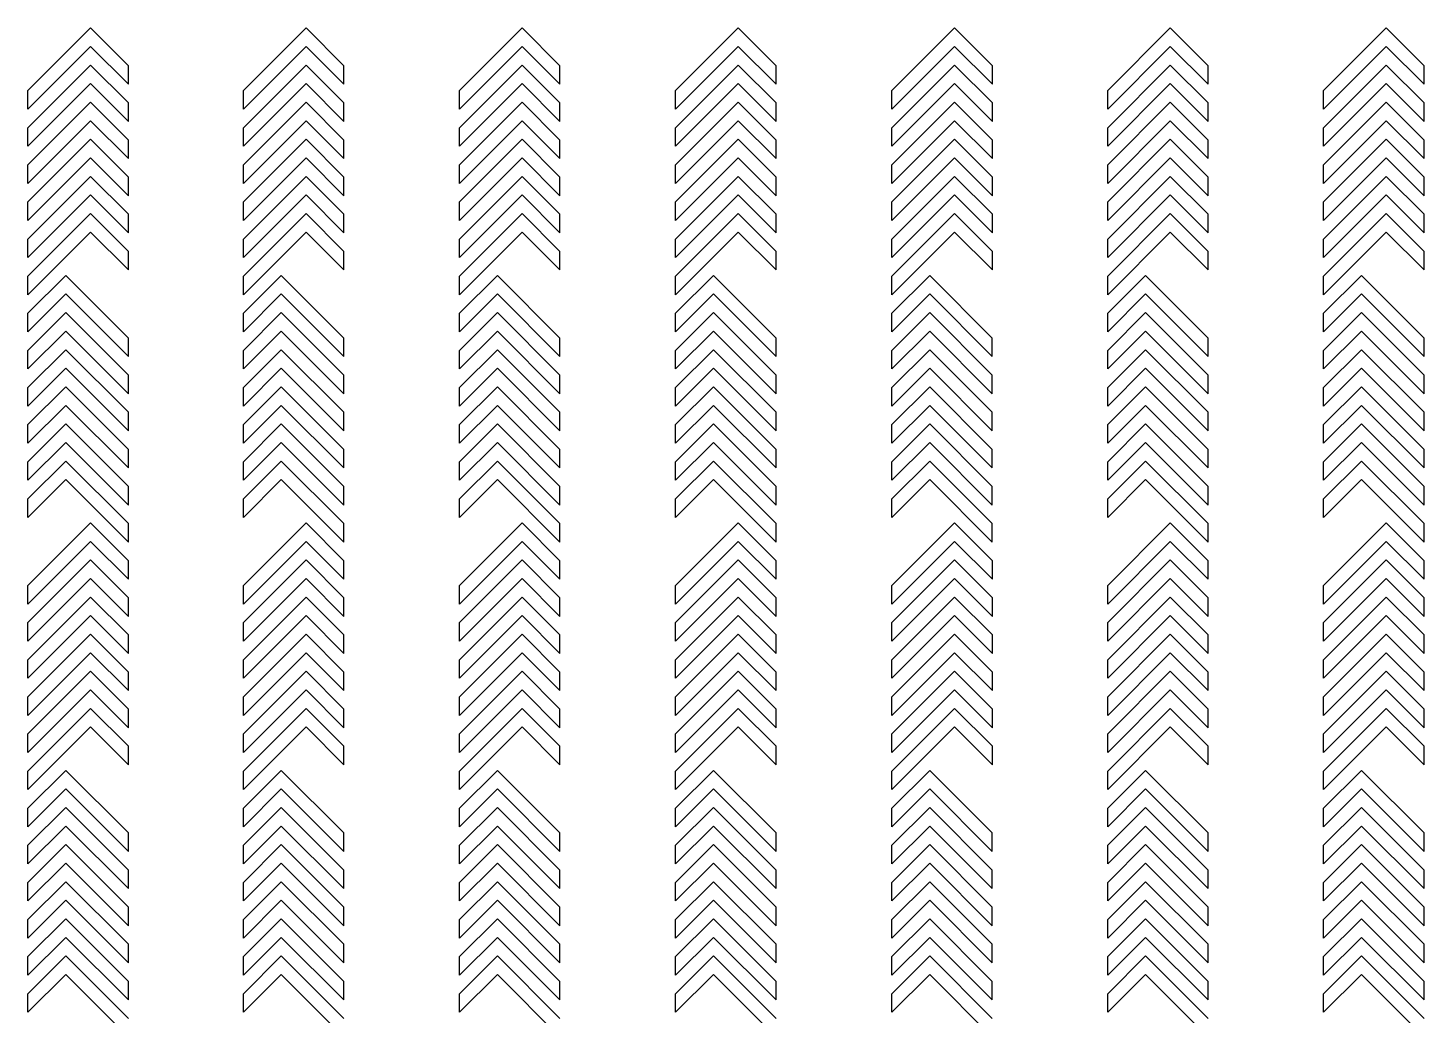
# Model space of a CAD drawing. Header units: millimetres. Extents: x 46777 to 318235, y 145162 to 336036.
# Drawn here: x 152629 to 154510, y 162652 to 163982 of the extents above; entities that cross this region are included whole.
import ezdxf

# ---------------------------------------------------------------- set-up
doc = ezdxf.new("R2010")
doc.units = ezdxf.units.MM

msp = doc.modelspace()

# ---------------------------------------------------------------- linework, layer by layer
at = {"color": 40, "true_color": 0xf8d731}
for p, q in [((152628.6, 163897.5), (152712.9, 163981.9)), ((152712.9, 163981.9), (152764, 163930.9)), ((152918.9, 163897.5), (153003.2, 163981.9)), ((153003.2, 163981.9), (153054.3, 163930.9)), ((153210, 163897.5), (153294.4, 163981.9)), ((153294.4, 163981.9), (153345.4, 163930.9)), ((153501.1, 163897.5), (153585.5, 163981.9)), ((153585.5, 163981.9), (153636.6, 163930.9)), ((153792.6, 163897.5), (153876.9, 163981.9)), ((153876.9, 163981.9), (153928, 163930.9)), ((154083.4, 163897.5), (154167.7, 163981.9)), ((154167.7, 163981.9), (154218.8, 163930.9)), ((154374.2, 163897.5), (154458.5, 163981.9)), ((154458.5, 163981.9), (154509.6, 163930.9)), ((152628.6, 163872.5), (152712.9, 163956.9)), ((152712.9, 163956.9), (152764, 163905.9)), ((152918.9, 163872.5), (153003.2, 163956.9)), ((153003.2, 163956.9), (153054.3, 163905.9)), ((153210, 163872.5), (153294.4, 163956.9)), ((153294.4, 163956.9), (153345.4, 163905.9)), ((153501.1, 163872.5), (153585.5, 163956.9)), ((153585.5, 163956.9), (153636.6, 163905.9)), ((153792.6, 163872.5), (153876.9, 163956.9)), ((153876.9, 163956.9), (153928, 163905.9)), ((154083.4, 163872.5), (154167.7, 163956.9)), ((154167.7, 163956.9), (154218.8, 163905.9)), ((154374.2, 163872.5), (154458.5, 163956.9)), ((154458.5, 163956.9), (154509.6, 163905.9)), ((152628.6, 163847.5), (152712.9, 163931.9)), ((152712.9, 163931.9), (152764, 163880.9)), ((152764, 163905.9), (152764, 163930.9)), ((152918.9, 163847.5), (153003.2, 163931.9)), ((153003.2, 163931.9), (153054.3, 163880.9)), ((153054.3, 163905.9), (153054.3, 163930.9)), ((153210, 163847.5), (153294.4, 163931.9)), ((153294.4, 163931.9), (153345.4, 163880.9)), ((153345.4, 163905.9), (153345.4, 163930.9)), ((153501.1, 163847.5), (153585.5, 163931.9)), ((153585.5, 163931.9), (153636.6, 163880.9)), ((153636.6, 163905.9), (153636.6, 163930.9)), ((153792.6, 163847.5), (153876.9, 163931.9)), ((153876.9, 163931.9), (153928, 163880.9)), ((153928, 163905.9), (153928, 163930.9)), ((154083.4, 163847.5), (154167.7, 163931.9)), ((154167.7, 163931.9), (154218.8, 163880.9)), ((154218.8, 163905.9), (154218.8, 163930.9)), ((154374.2, 163847.5), (154458.5, 163931.9)), ((154458.5, 163931.9), (154509.6, 163880.9)), ((154509.6, 163905.9), (154509.6, 163930.9)), ((152628.6, 163822.5), (152712.9, 163906.9)), ((152628.6, 163872.5), (152628.6, 163897.5)), ((152712.9, 163906.9), (152764, 163855.9)), ((152918.9, 163822.5), (153003.2, 163906.9)), ((152918.9, 163872.5), (152918.9, 163897.5)), ((153003.2, 163906.9), (153054.3, 163855.9)), ((153210, 163822.5), (153294.4, 163906.9)), ((153210, 163872.5), (153210, 163897.5)), ((153294.4, 163906.9), (153345.4, 163855.9)), ((153501.1, 163822.5), (153585.5, 163906.9)), ((153501.1, 163872.5), (153501.1, 163897.5)), ((153585.5, 163906.9), (153636.6, 163855.9)), ((153792.6, 163822.5), (153876.9, 163906.9)), ((153792.6, 163872.5), (153792.6, 163897.5)), ((153876.9, 163906.9), (153928, 163855.9)), ((154083.4, 163822.5), (154167.7, 163906.9)), ((154083.4, 163872.5), (154083.4, 163897.5)), ((154167.7, 163906.9), (154218.8, 163855.9)), ((154374.2, 163822.5), (154458.5, 163906.9)), ((154374.2, 163872.5), (154374.2, 163897.5)), ((154458.5, 163906.9), (154509.6, 163855.9)), ((152628.6, 163797.5), (152712.9, 163881.9)), ((152712.9, 163881.9), (152764, 163830.9)), ((152764, 163855.9), (152764, 163880.9)), ((152918.9, 163797.5), (153003.2, 163881.9)), ((153003.2, 163881.9), (153054.3, 163830.9)), ((153054.3, 163855.9), (153054.3, 163880.9)), ((153210, 163797.5), (153294.4, 163881.9)), ((153294.4, 163881.9), (153345.4, 163830.9)), ((153345.4, 163855.9), (153345.4, 163880.9)), ((153501.1, 163797.5), (153585.5, 163881.9)), ((153585.5, 163881.9), (153636.6, 163830.9)), ((153636.6, 163855.9), (153636.6, 163880.9)), ((153792.6, 163797.5), (153876.9, 163881.9)), ((153876.9, 163881.9), (153928, 163830.9)), ((153928, 163855.9), (153928, 163880.9)), ((154083.4, 163797.5), (154167.7, 163881.9)), ((154167.7, 163881.9), (154218.8, 163830.9)), ((154218.8, 163855.9), (154218.8, 163880.9)), ((154374.2, 163797.5), (154458.5, 163881.9)), ((154458.5, 163881.9), (154509.6, 163830.9)), ((154509.6, 163855.9), (154509.6, 163880.9)), ((152628.6, 163772.5), (152712.9, 163856.9)), ((152628.6, 163822.5), (152628.6, 163847.5)), ((152712.9, 163856.9), (152764, 163805.9)), ((152918.9, 163772.5), (153003.2, 163856.9)), ((152918.9, 163822.5), (152918.9, 163847.5)), ((153003.2, 163856.9), (153054.3, 163805.9)), ((153210, 163772.5), (153294.4, 163856.9)), ((153210, 163822.5), (153210, 163847.5)), ((153294.4, 163856.9), (153345.4, 163805.9)), ((153501.1, 163772.5), (153585.5, 163856.9)), ((153501.1, 163822.5), (153501.1, 163847.5)), ((153585.5, 163856.9), (153636.6, 163805.9)), ((153792.6, 163772.5), (153876.9, 163856.9)), ((153792.6, 163822.5), (153792.6, 163847.5)), ((153876.9, 163856.9), (153928, 163805.9)), ((154083.4, 163772.5), (154167.7, 163856.9)), ((154083.4, 163822.5), (154083.4, 163847.5)), ((154167.7, 163856.9), (154218.8, 163805.9)), ((154374.2, 163772.5), (154458.5, 163856.9)), ((154374.2, 163822.5), (154374.2, 163847.5)), ((154458.5, 163856.9), (154509.6, 163805.9)), ((152628.6, 163747.5), (152712.9, 163831.9)), ((152712.9, 163831.9), (152764, 163780.9)), ((152764, 163805.9), (152764, 163830.9)), ((152918.9, 163747.5), (153003.2, 163831.9)), ((153003.2, 163831.9), (153054.3, 163780.9)), ((153054.3, 163805.9), (153054.3, 163830.9)), ((153210, 163747.5), (153294.4, 163831.9)), ((153294.4, 163831.9), (153345.4, 163780.9)), ((153345.4, 163805.9), (153345.4, 163830.9)), ((153501.1, 163747.5), (153585.5, 163831.9)), ((153585.5, 163831.9), (153636.6, 163780.9)), ((153636.6, 163805.9), (153636.6, 163830.9)), ((153792.6, 163747.5), (153876.9, 163831.9)), ((153876.9, 163831.9), (153928, 163780.9)), ((153928, 163805.9), (153928, 163830.9)), ((154083.4, 163747.5), (154167.7, 163831.9)), ((154167.7, 163831.9), (154218.8, 163780.9)), ((154218.8, 163805.9), (154218.8, 163830.9)), ((154374.2, 163747.5), (154458.5, 163831.9)), ((154458.5, 163831.9), (154509.6, 163780.9)), ((154509.6, 163805.9), (154509.6, 163830.9)), ((152628.6, 163722.5), (152712.9, 163806.9)), ((152712.9, 163806.9), (152764, 163755.9)), ((152918.9, 163722.5), (153003.2, 163806.9)), ((153003.2, 163806.9), (153054.3, 163755.9)), ((153210, 163722.5), (153294.4, 163806.9)), ((153294.4, 163806.9), (153345.4, 163755.9)), ((153501.1, 163722.5), (153585.5, 163806.9)), ((153585.5, 163806.9), (153636.6, 163755.9)), ((153792.6, 163722.5), (153876.9, 163806.9)), ((153876.9, 163806.9), (153928, 163755.9)), ((154083.4, 163722.5), (154167.7, 163806.9)), ((154167.7, 163806.9), (154218.8, 163755.9)), ((154374.2, 163722.5), (154458.5, 163806.9)), ((154458.5, 163806.9), (154509.6, 163755.9)), ((152628.6, 163772.5), (152628.6, 163797.5)), ((152918.9, 163772.5), (152918.9, 163797.5)), ((153210, 163772.5), (153210, 163797.5)), ((153501.1, 163772.5), (153501.1, 163797.5)), ((153792.6, 163772.5), (153792.6, 163797.5)), ((154083.4, 163772.5), (154083.4, 163797.5)), ((154374.2, 163772.5), (154374.2, 163797.5)), ((152628.6, 163697.5), (152712.9, 163781.9)), ((152712.9, 163781.9), (152764, 163730.9)), ((152764, 163755.9), (152764, 163780.9)), ((152918.9, 163697.5), (153003.2, 163781.9)), ((153003.2, 163781.9), (153054.3, 163730.9)), ((153054.3, 163755.9), (153054.3, 163780.9)), ((153210, 163697.5), (153294.4, 163781.9)), ((153294.4, 163781.9), (153345.4, 163730.9)), ((153345.4, 163755.9), (153345.4, 163780.9)), ((153501.1, 163697.5), (153585.5, 163781.9)), ((153585.5, 163781.9), (153636.6, 163730.9)), ((153636.6, 163755.9), (153636.6, 163780.9)), ((153792.6, 163697.5), (153876.9, 163781.9)), ((153876.9, 163781.9), (153928, 163730.9)), ((153928, 163755.9), (153928, 163780.9)), ((154083.4, 163697.5), (154167.7, 163781.9)), ((154167.7, 163781.9), (154218.8, 163730.9)), ((154218.8, 163755.9), (154218.8, 163780.9)), ((154374.2, 163697.5), (154458.5, 163781.9)), ((154458.5, 163781.9), (154509.6, 163730.9)), ((154509.6, 163755.9), (154509.6, 163780.9)), ((152628.6, 163672.5), (152712.9, 163756.9)), ((152628.6, 163722.5), (152628.6, 163747.5)), ((152712.9, 163756.9), (152764, 163705.9)), ((152918.9, 163672.5), (153003.2, 163756.9)), ((152918.9, 163722.5), (152918.9, 163747.5)), ((153003.2, 163756.9), (153054.3, 163705.9)), ((153210, 163672.5), (153294.4, 163756.9)), ((153210, 163722.5), (153210, 163747.5)), ((153294.4, 163756.9), (153345.4, 163705.9)), ((153501.1, 163672.5), (153585.5, 163756.9)), ((153501.1, 163722.5), (153501.1, 163747.5)), ((153585.5, 163756.9), (153636.6, 163705.9)), ((153792.6, 163672.5), (153876.9, 163756.9)), ((153792.6, 163722.5), (153792.6, 163747.5)), ((153876.9, 163756.9), (153928, 163705.9)), ((154083.4, 163672.5), (154167.7, 163756.9)), ((154083.4, 163722.5), (154083.4, 163747.5)), ((154167.7, 163756.9), (154218.8, 163705.9)), ((154374.2, 163672.5), (154458.5, 163756.9)), ((154374.2, 163722.5), (154374.2, 163747.5)), ((154458.5, 163756.9), (154509.6, 163705.9)), ((152628.6, 163647.5), (152712.9, 163731.9)), ((152712.9, 163731.9), (152764, 163680.9)), ((152764, 163705.9), (152764, 163730.9)), ((152918.9, 163647.5), (153003.2, 163731.9)), ((153003.2, 163731.9), (153054.3, 163680.9)), ((153054.3, 163705.9), (153054.3, 163730.9)), ((153210, 163647.5), (153294.4, 163731.9)), ((153294.4, 163731.9), (153345.4, 163680.9)), ((153345.4, 163705.9), (153345.4, 163730.9)), ((153501.1, 163647.5), (153585.5, 163731.9)), ((153585.5, 163731.9), (153636.6, 163680.9)), ((153636.6, 163705.9), (153636.6, 163730.9)), ((153792.6, 163647.5), (153876.9, 163731.9)), ((153876.9, 163731.9), (153928, 163680.9)), ((153928, 163705.9), (153928, 163730.9)), ((154083.4, 163647.5), (154167.7, 163731.9)), ((154167.7, 163731.9), (154218.8, 163680.9)), ((154218.8, 163705.9), (154218.8, 163730.9)), ((154374.2, 163647.5), (154458.5, 163731.9)), ((154458.5, 163731.9), (154509.6, 163680.9)), ((154509.6, 163705.9), (154509.6, 163730.9)), ((152628.6, 163622.5), (152712.9, 163706.9)), ((152628.6, 163672.5), (152628.6, 163697.5)), ((152712.9, 163706.9), (152764, 163655.9)), ((152918.9, 163622.5), (153003.2, 163706.9)), ((152918.9, 163672.5), (152918.9, 163697.5)), ((153003.2, 163706.9), (153054.3, 163655.9)), ((153210, 163622.5), (153294.4, 163706.9)), ((153210, 163672.5), (153210, 163697.5)), ((153294.4, 163706.9), (153345.4, 163655.9)), ((153501.1, 163622.5), (153585.5, 163706.9)), ((153501.1, 163672.5), (153501.1, 163697.5)), ((153585.5, 163706.9), (153636.6, 163655.9)), ((153792.6, 163622.5), (153876.9, 163706.9)), ((153792.6, 163672.5), (153792.6, 163697.5)), ((153876.9, 163706.9), (153928, 163655.9)), ((154083.4, 163622.5), (154167.7, 163706.9)), ((154083.4, 163672.5), (154083.4, 163697.5)), ((154167.7, 163706.9), (154218.8, 163655.9)), ((154374.2, 163622.5), (154458.5, 163706.9)), ((154374.2, 163672.5), (154374.2, 163697.5)), ((154458.5, 163706.9), (154509.6, 163655.9)), ((152764, 163655.9), (152764, 163680.9)), ((153054.3, 163655.9), (153054.3, 163680.9)), ((153345.4, 163655.9), (153345.4, 163680.9)), ((153636.6, 163655.9), (153636.6, 163680.9)), ((153928, 163655.9), (153928, 163680.9)), ((154218.8, 163655.9), (154218.8, 163680.9)), ((154509.6, 163655.9), (154509.6, 163680.9)), ((152679.6, 163648.5), (152628.5, 163597.6)), ((152628.6, 163622.5), (152628.6, 163647.5)), ((152764, 163564.2), (152679.6, 163648.5)), ((152969.9, 163648.5), (152918.8, 163597.6)), ((152918.9, 163622.5), (152918.9, 163647.5)), ((153054.2, 163564.2), (152969.9, 163648.5)), ((153261, 163648.5), (153210, 163597.6)), ((153210, 163622.5), (153210, 163647.5)), ((153345.4, 163564.2), (153261, 163648.5)), ((153552.2, 163648.5), (153501.1, 163597.6)), ((153501.1, 163622.5), (153501.1, 163647.5)), ((153636.5, 163564.2), (153552.2, 163648.5)), ((153843.6, 163648.5), (153792.5, 163597.6)), ((153792.6, 163622.5), (153792.6, 163647.5)), ((153927.9, 163564.2), (153843.6, 163648.5)), ((154134.4, 163648.5), (154083.3, 163597.6)), ((154083.4, 163622.5), (154083.4, 163647.5)), ((154218.8, 163564.2), (154134.4, 163648.5)), ((154425.2, 163648.5), (154374.1, 163597.6)), ((154374.2, 163622.5), (154374.2, 163647.5)), ((154509.5, 163564.2), (154425.2, 163648.5)), ((152679.6, 163623.5), (152628.5, 163572.6)), ((152764, 163539.2), (152679.6, 163623.5)), ((152969.9, 163623.5), (152918.8, 163572.6)), ((153054.2, 163539.2), (152969.9, 163623.5)), ((153261, 163623.5), (153210, 163572.6)), ((153345.4, 163539.2), (153261, 163623.5)), ((153552.2, 163623.5), (153501.1, 163572.6)), ((153636.5, 163539.2), (153552.2, 163623.5)), ((153843.6, 163623.5), (153792.5, 163572.6)), ((153927.9, 163539.2), (153843.6, 163623.5)), ((154134.4, 163623.5), (154083.3, 163572.6)), ((154218.8, 163539.2), (154134.4, 163623.5)), ((154425.2, 163623.5), (154374.1, 163572.6)), ((154509.5, 163539.2), (154425.2, 163623.5)), ((152679.6, 163598.5), (152628.5, 163547.6)), ((152628.5, 163572.6), (152628.5, 163597.6)), ((152764, 163514.2), (152679.6, 163598.5)), ((152969.9, 163598.5), (152918.8, 163547.6)), ((152918.8, 163572.6), (152918.8, 163597.6)), ((153054.2, 163514.2), (152969.9, 163598.5)), ((153261, 163598.5), (153210, 163547.6)), ((153210, 163572.6), (153210, 163597.6)), ((153345.4, 163514.2), (153261, 163598.5)), ((153552.2, 163598.5), (153501.1, 163547.6)), ((153501.1, 163572.6), (153501.1, 163597.6)), ((153636.5, 163514.2), (153552.2, 163598.5)), ((153843.6, 163598.5), (153792.5, 163547.6)), ((153792.5, 163572.6), (153792.5, 163597.6)), ((153927.9, 163514.2), (153843.6, 163598.5)), ((154134.4, 163598.5), (154083.3, 163547.6)), ((154083.3, 163572.6), (154083.3, 163597.6)), ((154218.8, 163514.2), (154134.4, 163598.5)), ((154425.2, 163598.5), (154374.1, 163547.6)), ((154374.1, 163572.6), (154374.1, 163597.6)), ((154509.5, 163514.2), (154425.2, 163598.5)), ((152679.6, 163573.5), (152628.5, 163522.6)), ((152764, 163489.2), (152679.6, 163573.5)), ((152764, 163539.2), (152764, 163564.2)), ((152969.9, 163573.5), (152918.8, 163522.6)), ((153054.2, 163489.2), (152969.9, 163573.5)), ((153054.2, 163539.2), (153054.2, 163564.2)), ((153261, 163573.5), (153210, 163522.6)), ((153345.4, 163489.2), (153261, 163573.5)), ((153345.4, 163539.2), (153345.4, 163564.2)), ((153552.2, 163573.5), (153501.1, 163522.6)), ((153636.5, 163489.2), (153552.2, 163573.5)), ((153636.5, 163539.2), (153636.5, 163564.2)), ((153843.6, 163573.5), (153792.5, 163522.6)), ((153927.9, 163489.2), (153843.6, 163573.5)), ((153927.9, 163539.2), (153927.9, 163564.2)), ((154134.4, 163573.5), (154083.3, 163522.6)), ((154218.8, 163489.2), (154134.4, 163573.5)), ((154218.8, 163539.2), (154218.8, 163564.2)), ((154425.2, 163573.5), (154374.1, 163522.6)), ((154509.5, 163489.2), (154425.2, 163573.5)), ((154509.5, 163539.2), (154509.5, 163564.2)), ((152679.6, 163548.5), (152628.5, 163497.6)), ((152628.5, 163522.6), (152628.5, 163547.6)), ((152764, 163464.2), (152679.6, 163548.5)), ((152969.9, 163548.5), (152918.8, 163497.6)), ((152918.8, 163522.6), (152918.8, 163547.6)), ((153054.2, 163464.2), (152969.9, 163548.5)), ((153261, 163548.5), (153210, 163497.6)), ((153210, 163522.6), (153210, 163547.6)), ((153345.4, 163464.2), (153261, 163548.5)), ((153552.2, 163548.5), (153501.1, 163497.6)), ((153501.1, 163522.6), (153501.1, 163547.6)), ((153636.5, 163464.2), (153552.2, 163548.5)), ((153843.6, 163548.5), (153792.5, 163497.6)), ((153792.5, 163522.6), (153792.5, 163547.6)), ((153927.9, 163464.2), (153843.6, 163548.5)), ((154134.4, 163548.5), (154083.3, 163497.6)), ((154083.3, 163522.6), (154083.3, 163547.6)), ((154218.8, 163464.2), (154134.4, 163548.5)), ((154425.2, 163548.5), (154374.1, 163497.6)), ((154374.1, 163522.6), (154374.1, 163547.6)), ((154509.5, 163464.2), (154425.2, 163548.5)), ((152679.6, 163523.5), (152628.5, 163472.6)), ((152764, 163439.2), (152679.6, 163523.5)), ((152969.9, 163523.5), (152918.8, 163472.6)), ((153054.2, 163439.2), (152969.9, 163523.5)), ((153261, 163523.5), (153210, 163472.6)), ((153345.4, 163439.2), (153261, 163523.5)), ((153552.2, 163523.5), (153501.1, 163472.6)), ((153636.5, 163439.2), (153552.2, 163523.5)), ((153843.6, 163523.5), (153792.5, 163472.6)), ((153927.9, 163439.2), (153843.6, 163523.5)), ((154134.4, 163523.5), (154083.3, 163472.6)), ((154218.8, 163439.2), (154134.4, 163523.5)), ((154425.2, 163523.5), (154374.1, 163472.6)), ((154509.5, 163439.2), (154425.2, 163523.5)), ((152764, 163489.2), (152764, 163514.2)), ((153054.2, 163489.2), (153054.2, 163514.2)), ((153345.4, 163489.2), (153345.4, 163514.2)), ((153636.5, 163489.2), (153636.5, 163514.2)), ((153927.9, 163489.2), (153927.9, 163514.2)), ((154218.8, 163489.2), (154218.8, 163514.2)), ((154509.5, 163489.2), (154509.5, 163514.2)), ((152679.6, 163498.5), (152628.5, 163447.6)), ((152628.5, 163472.6), (152628.5, 163497.6)), ((152764, 163414.2), (152679.6, 163498.5)), ((152969.9, 163498.5), (152918.8, 163447.6)), ((152918.8, 163472.6), (152918.8, 163497.6)), ((153054.2, 163414.2), (152969.9, 163498.5)), ((153261, 163498.5), (153210, 163447.6)), ((153210, 163472.6), (153210, 163497.6)), ((153345.4, 163414.2), (153261, 163498.5)), ((153552.2, 163498.5), (153501.1, 163447.6)), ((153501.1, 163472.6), (153501.1, 163497.6)), ((153636.5, 163414.2), (153552.2, 163498.5)), ((153843.6, 163498.5), (153792.5, 163447.6)), ((153792.5, 163472.6), (153792.5, 163497.6)), ((153927.9, 163414.2), (153843.6, 163498.5)), ((154134.4, 163498.5), (154083.3, 163447.6)), ((154083.3, 163472.6), (154083.3, 163497.6)), ((154218.8, 163414.2), (154134.4, 163498.5)), ((154425.2, 163498.5), (154374.1, 163447.6)), ((154374.1, 163472.6), (154374.1, 163497.6)), ((154509.5, 163414.2), (154425.2, 163498.5)), ((152679.6, 163473.5), (152628.5, 163422.6)), ((152764, 163389.2), (152679.6, 163473.5)), ((152764, 163439.2), (152764, 163464.2)), ((152969.9, 163473.5), (152918.8, 163422.6)), ((153054.2, 163389.2), (152969.9, 163473.5)), ((153054.2, 163439.2), (153054.2, 163464.2)), ((153261, 163473.5), (153210, 163422.6)), ((153345.4, 163389.2), (153261, 163473.5)), ((153345.4, 163439.2), (153345.4, 163464.2)), ((153552.2, 163473.5), (153501.1, 163422.6)), ((153636.5, 163389.2), (153552.2, 163473.5)), ((153636.5, 163439.2), (153636.5, 163464.2)), ((153843.6, 163473.5), (153792.5, 163422.6)), ((153927.9, 163389.2), (153843.6, 163473.5)), ((153927.9, 163439.2), (153927.9, 163464.2)), ((154134.4, 163473.5), (154083.3, 163422.6)), ((154218.8, 163389.2), (154134.4, 163473.5)), ((154218.8, 163439.2), (154218.8, 163464.2)), ((154425.2, 163473.5), (154374.1, 163422.6)), ((154509.5, 163389.2), (154425.2, 163473.5)), ((154509.5, 163439.2), (154509.5, 163464.2)), ((152679.6, 163448.5), (152628.5, 163397.6)), ((152628.5, 163422.6), (152628.5, 163447.6)), ((152764, 163364.2), (152679.6, 163448.5)), ((152969.9, 163448.5), (152918.8, 163397.6)), ((152918.8, 163422.6), (152918.8, 163447.6)), ((153054.2, 163364.2), (152969.9, 163448.5)), ((153261, 163448.5), (153210, 163397.6)), ((153210, 163422.6), (153210, 163447.6)), ((153345.4, 163364.2), (153261, 163448.5)), ((153552.2, 163448.5), (153501.1, 163397.6)), ((153501.1, 163422.6), (153501.1, 163447.6)), ((153636.5, 163364.2), (153552.2, 163448.5)), ((153843.6, 163448.5), (153792.5, 163397.6)), ((153792.5, 163422.6), (153792.5, 163447.6)), ((153927.9, 163364.2), (153843.6, 163448.5)), ((154134.4, 163448.5), (154083.3, 163397.6)), ((154083.3, 163422.6), (154083.3, 163447.6)), ((154218.8, 163364.2), (154134.4, 163448.5)), ((154425.2, 163448.5), (154374.1, 163397.6)), ((154374.1, 163422.6), (154374.1, 163447.6)), ((154509.5, 163364.2), (154425.2, 163448.5)), ((152679.6, 163423.5), (152628.5, 163372.6)), ((152764, 163339.2), (152679.6, 163423.5)), ((152764, 163389.2), (152764, 163414.2)), ((152969.9, 163423.5), (152918.8, 163372.6)), ((153054.2, 163339.2), (152969.9, 163423.5)), ((153054.2, 163389.2), (153054.2, 163414.2)), ((153261, 163423.5), (153210, 163372.6)), ((153345.4, 163339.2), (153261, 163423.5)), ((153345.4, 163389.2), (153345.4, 163414.2)), ((153552.2, 163423.5), (153501.1, 163372.6)), ((153636.5, 163339.2), (153552.2, 163423.5)), ((153636.5, 163389.2), (153636.5, 163414.2)), ((153843.6, 163423.5), (153792.5, 163372.6)), ((153927.9, 163339.2), (153843.6, 163423.5)), ((153927.9, 163389.2), (153927.9, 163414.2)), ((154134.4, 163423.5), (154083.3, 163372.6)), ((154218.8, 163339.2), (154134.4, 163423.5)), ((154218.8, 163389.2), (154218.8, 163414.2)), ((154425.2, 163423.5), (154374.1, 163372.6)), ((154509.5, 163339.2), (154425.2, 163423.5)), ((154509.5, 163389.2), (154509.5, 163414.2)), ((152679.6, 163398.5), (152628.5, 163347.6)), ((152628.5, 163372.6), (152628.5, 163397.6)), ((152764, 163314.2), (152679.6, 163398.5)), ((152969.9, 163398.5), (152918.8, 163347.6)), ((152918.8, 163372.6), (152918.8, 163397.6)), ((153054.2, 163314.2), (152969.9, 163398.5)), ((153261, 163398.5), (153210, 163347.6)), ((153210, 163372.6), (153210, 163397.6)), ((153345.4, 163314.2), (153261, 163398.5)), ((153552.2, 163398.5), (153501.1, 163347.6)), ((153501.1, 163372.6), (153501.1, 163397.6)), ((153636.5, 163314.2), (153552.2, 163398.5)), ((153843.6, 163398.5), (153792.5, 163347.6)), ((153792.5, 163372.6), (153792.5, 163397.6)), ((153927.9, 163314.2), (153843.6, 163398.5)), ((154134.4, 163398.5), (154083.3, 163347.6)), ((154083.3, 163372.6), (154083.3, 163397.6)), ((154218.8, 163314.2), (154134.4, 163398.5)), ((154425.2, 163398.5), (154374.1, 163347.6)), ((154374.1, 163372.6), (154374.1, 163397.6)), ((154509.5, 163314.2), (154425.2, 163398.5)), ((152679.6, 163373.5), (152628.5, 163322.6)), ((152764, 163289.2), (152679.6, 163373.5)), ((152969.9, 163373.5), (152918.8, 163322.6)), ((153054.2, 163289.2), (152969.9, 163373.5)), ((153261, 163373.5), (153210, 163322.6)), ((153345.4, 163289.2), (153261, 163373.5)), ((153552.2, 163373.5), (153501.1, 163322.6)), ((153636.5, 163289.2), (153552.2, 163373.5)), ((153843.6, 163373.5), (153792.5, 163322.6)), ((153927.9, 163289.2), (153843.6, 163373.5)), ((154134.4, 163373.5), (154083.3, 163322.6)), ((154218.8, 163289.2), (154134.4, 163373.5)), ((154425.2, 163373.5), (154374.1, 163322.6)), ((154509.5, 163289.2), (154425.2, 163373.5)), ((152764, 163339.2), (152764, 163364.2)), ((153054.2, 163339.2), (153054.2, 163364.2)), ((153345.4, 163339.2), (153345.4, 163364.2)), ((153636.5, 163339.2), (153636.5, 163364.2)), ((153927.9, 163339.2), (153927.9, 163364.2)), ((154218.8, 163339.2), (154218.8, 163364.2)), ((154509.5, 163339.2), (154509.5, 163364.2)), ((152628.5, 163322.6), (152628.5, 163347.6)), ((152918.8, 163322.6), (152918.8, 163347.6)), ((153210, 163322.6), (153210, 163347.6)), ((153501.1, 163322.6), (153501.1, 163347.6)), ((153792.5, 163322.6), (153792.5, 163347.6)), ((154083.3, 163322.6), (154083.3, 163347.6)), ((154374.1, 163322.6), (154374.1, 163347.6)), ((152628.6, 163230.9), (152712.9, 163315.3)), ((152712.9, 163315.3), (152764, 163264.3)), ((152764, 163289.2), (152764, 163314.2)), ((152918.9, 163230.9), (153003.2, 163315.3)), ((153003.2, 163315.3), (153054.3, 163264.3)), ((153054.2, 163289.2), (153054.2, 163314.2)), ((153210, 163230.9), (153294.4, 163315.3)), ((153294.4, 163315.3), (153345.4, 163264.3)), ((153345.4, 163289.2), (153345.4, 163314.2)), ((153501.1, 163230.9), (153585.5, 163315.3)), ((153585.5, 163315.3), (153636.6, 163264.3)), ((153636.5, 163289.2), (153636.5, 163314.2)), ((153792.6, 163230.9), (153876.9, 163315.3)), ((153876.9, 163315.3), (153928, 163264.3)), ((153927.9, 163289.2), (153927.9, 163314.2)), ((154083.4, 163230.9), (154167.7, 163315.3)), ((154167.7, 163315.3), (154218.8, 163264.3)), ((154218.8, 163289.2), (154218.8, 163314.2)), ((154374.2, 163230.9), (154458.5, 163315.3)), ((154458.5, 163315.3), (154509.6, 163264.3)), ((154509.5, 163289.2), (154509.5, 163314.2)), ((152628.6, 163205.9), (152712.9, 163290.3)), ((152712.9, 163290.3), (152764, 163239.3)), ((152918.9, 163205.9), (153003.2, 163290.3)), ((153003.2, 163290.3), (153054.3, 163239.3)), ((153210, 163205.9), (153294.4, 163290.3)), ((153294.4, 163290.3), (153345.4, 163239.3)), ((153501.1, 163205.9), (153585.5, 163290.3)), ((153585.5, 163290.3), (153636.6, 163239.3)), ((153792.6, 163205.9), (153876.9, 163290.3)), ((153876.9, 163290.3), (153928, 163239.3)), ((154083.4, 163205.9), (154167.7, 163290.3)), ((154167.7, 163290.3), (154218.8, 163239.3)), ((154374.2, 163205.9), (154458.5, 163290.3)), ((154458.5, 163290.3), (154509.6, 163239.3)), ((152628.6, 163180.9), (152712.9, 163265.3)), ((152712.9, 163265.3), (152764, 163214.3)), ((152764, 163239.3), (152764, 163264.3)), ((152918.9, 163180.9), (153003.2, 163265.3)), ((153003.2, 163265.3), (153054.3, 163214.3)), ((153054.3, 163239.3), (153054.3, 163264.3)), ((153210, 163180.9), (153294.4, 163265.3)), ((153294.4, 163265.3), (153345.4, 163214.3)), ((153345.4, 163239.3), (153345.4, 163264.3)), ((153501.1, 163180.9), (153585.5, 163265.3)), ((153585.5, 163265.3), (153636.6, 163214.3)), ((153636.6, 163239.3), (153636.6, 163264.3)), ((153792.6, 163180.9), (153876.9, 163265.3)), ((153876.9, 163265.3), (153928, 163214.3)), ((153928, 163239.3), (153928, 163264.3)), ((154083.4, 163180.9), (154167.7, 163265.3)), ((154167.7, 163265.3), (154218.8, 163214.3)), ((154218.8, 163239.3), (154218.8, 163264.3)), ((154374.2, 163180.9), (154458.5, 163265.3)), ((154458.5, 163265.3), (154509.6, 163214.3)), ((154509.6, 163239.3), (154509.6, 163264.3)), ((152628.6, 163155.9), (152712.9, 163240.3)), ((152712.9, 163240.3), (152764, 163189.3)), ((152918.9, 163155.9), (153003.2, 163240.3)), ((153003.2, 163240.3), (153054.3, 163189.3)), ((153210, 163155.9), (153294.4, 163240.3)), ((153294.4, 163240.3), (153345.4, 163189.3)), ((153501.1, 163155.9), (153585.5, 163240.3)), ((153585.5, 163240.3), (153636.6, 163189.3)), ((153792.6, 163155.9), (153876.9, 163240.3)), ((153876.9, 163240.3), (153928, 163189.3)), ((154083.4, 163155.9), (154167.7, 163240.3)), ((154167.7, 163240.3), (154218.8, 163189.3)), ((154374.2, 163155.9), (154458.5, 163240.3)), ((154458.5, 163240.3), (154509.6, 163189.3)), ((152628.6, 163205.9), (152628.6, 163230.9)), ((152918.9, 163205.9), (152918.9, 163230.9)), ((153210, 163205.9), (153210, 163230.9)), ((153501.1, 163205.9), (153501.1, 163230.9)), ((153792.6, 163205.9), (153792.6, 163230.9)), ((154083.4, 163205.9), (154083.4, 163230.9)), ((154374.2, 163205.9), (154374.2, 163230.9)), ((152628.6, 163130.9), (152712.9, 163215.3)), ((152712.9, 163215.3), (152764, 163164.3)), ((152764, 163189.3), (152764, 163214.3)), ((152918.9, 163130.9), (153003.2, 163215.3)), ((153003.2, 163215.3), (153054.3, 163164.3)), ((153054.3, 163189.3), (153054.3, 163214.3)), ((153210, 163130.9), (153294.4, 163215.3)), ((153294.4, 163215.3), (153345.4, 163164.3)), ((153345.4, 163189.3), (153345.4, 163214.3)), ((153501.1, 163130.9), (153585.5, 163215.3)), ((153585.5, 163215.3), (153636.6, 163164.3)), ((153636.6, 163189.3), (153636.6, 163214.3)), ((153792.6, 163130.9), (153876.9, 163215.3)), ((153876.9, 163215.3), (153928, 163164.3)), ((153928, 163189.3), (153928, 163214.3)), ((154083.4, 163130.9), (154167.7, 163215.3)), ((154167.7, 163215.3), (154218.8, 163164.3)), ((154218.8, 163189.3), (154218.8, 163214.3)), ((154374.2, 163130.9), (154458.5, 163215.3)), ((154458.5, 163215.3), (154509.6, 163164.3)), ((154509.6, 163189.3), (154509.6, 163214.3)), ((152628.6, 163105.9), (152712.9, 163190.3)), ((152712.9, 163190.3), (152764, 163139.3)), ((152918.9, 163105.9), (153003.2, 163190.3)), ((153003.2, 163190.3), (153054.3, 163139.3)), ((153210, 163105.9), (153294.4, 163190.3)), ((153294.4, 163190.3), (153345.4, 163139.3)), ((153501.1, 163105.9), (153585.5, 163190.3)), ((153585.5, 163190.3), (153636.6, 163139.3)), ((153792.6, 163105.9), (153876.9, 163190.3)), ((153876.9, 163190.3), (153928, 163139.3)), ((154083.4, 163105.9), (154167.7, 163190.3)), ((154167.7, 163190.3), (154218.8, 163139.3)), ((154374.2, 163105.9), (154458.5, 163190.3)), ((154458.5, 163190.3), (154509.6, 163139.3)), ((152628.6, 163155.9), (152628.6, 163180.9)), ((152628.6, 163080.9), (152712.9, 163165.3)), ((152712.9, 163165.3), (152764, 163114.3)), ((152764, 163139.3), (152764, 163164.3)), ((152918.9, 163155.9), (152918.9, 163180.9)), ((152918.9, 163080.9), (153003.2, 163165.3)), ((153003.2, 163165.3), (153054.3, 163114.3)), ((153054.3, 163139.3), (153054.3, 163164.3)), ((153210, 163155.9), (153210, 163180.9)), ((153210, 163080.9), (153294.4, 163165.3)), ((153294.4, 163165.3), (153345.4, 163114.3)), ((153345.4, 163139.3), (153345.4, 163164.3)), ((153501.1, 163155.9), (153501.1, 163180.9)), ((153501.1, 163080.9), (153585.5, 163165.3)), ((153585.5, 163165.3), (153636.6, 163114.3)), ((153636.6, 163139.3), (153636.6, 163164.3)), ((153792.6, 163155.9), (153792.6, 163180.9)), ((153792.6, 163080.9), (153876.9, 163165.3)), ((153876.9, 163165.3), (153928, 163114.3)), ((153928, 163139.3), (153928, 163164.3)), ((154083.4, 163155.9), (154083.4, 163180.9)), ((154083.4, 163080.9), (154167.7, 163165.3)), ((154167.7, 163165.3), (154218.8, 163114.3)), ((154218.8, 163139.3), (154218.8, 163164.3)), ((154374.2, 163155.9), (154374.2, 163180.9)), ((154374.2, 163080.9), (154458.5, 163165.3)), ((154458.5, 163165.3), (154509.6, 163114.3)), ((154509.6, 163139.3), (154509.6, 163164.3)), ((152628.6, 163055.9), (152712.9, 163140.3)), ((152628.6, 163105.9), (152628.6, 163130.9)), ((152712.9, 163140.3), (152764, 163089.3)), ((152918.9, 163055.9), (153003.2, 163140.3)), ((152918.9, 163105.9), (152918.9, 163130.9)), ((153003.2, 163140.3), (153054.3, 163089.3)), ((153210, 163055.9), (153294.4, 163140.3)), ((153210, 163105.9), (153210, 163130.9)), ((153294.4, 163140.3), (153345.4, 163089.3)), ((153501.1, 163055.9), (153585.5, 163140.3)), ((153501.1, 163105.9), (153501.1, 163130.9)), ((153585.5, 163140.3), (153636.6, 163089.3)), ((153792.6, 163055.9), (153876.9, 163140.3)), ((153792.6, 163105.9), (153792.6, 163130.9)), ((153876.9, 163140.3), (153928, 163089.3)), ((154083.4, 163055.9), (154167.7, 163140.3)), ((154083.4, 163105.9), (154083.4, 163130.9)), ((154167.7, 163140.3), (154218.8, 163089.3)), ((154374.2, 163055.9), (154458.5, 163140.3)), ((154374.2, 163105.9), (154374.2, 163130.9)), ((154458.5, 163140.3), (154509.6, 163089.3)), ((152628.6, 163030.9), (152712.9, 163115.3)), ((152712.9, 163115.3), (152764, 163064.3)), ((152764, 163089.3), (152764, 163114.3)), ((152918.9, 163030.9), (153003.2, 163115.3)), ((153003.2, 163115.3), (153054.3, 163064.3)), ((153054.3, 163089.3), (153054.3, 163114.3)), ((153210, 163030.9), (153294.4, 163115.3)), ((153294.4, 163115.3), (153345.4, 163064.3)), ((153345.4, 163089.3), (153345.4, 163114.3)), ((153501.1, 163030.9), (153585.5, 163115.3)), ((153585.5, 163115.3), (153636.6, 163064.3)), ((153636.6, 163089.3), (153636.6, 163114.3)), ((153792.6, 163030.9), (153876.9, 163115.3)), ((153876.9, 163115.3), (153928, 163064.3)), ((153928, 163089.3), (153928, 163114.3)), ((154083.4, 163030.9), (154167.7, 163115.3)), ((154167.7, 163115.3), (154218.8, 163064.3)), ((154218.8, 163089.3), (154218.8, 163114.3)), ((154374.2, 163030.9), (154458.5, 163115.3)), ((154458.5, 163115.3), (154509.6, 163064.3)), ((154509.6, 163089.3), (154509.6, 163114.3)), ((152628.6, 163005.9), (152712.9, 163090.3)), ((152712.9, 163090.3), (152764, 163039.3)), ((152918.9, 163005.9), (153003.2, 163090.3)), ((153003.2, 163090.3), (153054.3, 163039.3)), ((153210, 163005.9), (153294.4, 163090.3)), ((153294.4, 163090.3), (153345.4, 163039.3)), ((153501.1, 163005.9), (153585.5, 163090.3)), ((153585.5, 163090.3), (153636.6, 163039.3)), ((153792.6, 163005.9), (153876.9, 163090.3)), ((153876.9, 163090.3), (153928, 163039.3)), ((154083.4, 163005.9), (154167.7, 163090.3)), ((154167.7, 163090.3), (154218.8, 163039.3)), ((154374.2, 163005.9), (154458.5, 163090.3)), ((154458.5, 163090.3), (154509.6, 163039.3)), ((152628.6, 163055.9), (152628.6, 163080.9)), ((152918.9, 163055.9), (152918.9, 163080.9)), ((153210, 163055.9), (153210, 163080.9)), ((153501.1, 163055.9), (153501.1, 163080.9)), ((153792.6, 163055.9), (153792.6, 163080.9)), ((154083.4, 163055.9), (154083.4, 163080.9)), ((154374.2, 163055.9), (154374.2, 163080.9)), ((152628.6, 162980.9), (152712.9, 163065.3)), ((152712.9, 163065.3), (152764, 163014.3)), ((152764, 163039.3), (152764, 163064.3)), ((152918.9, 162980.9), (153003.2, 163065.3)), ((153003.2, 163065.3), (153054.3, 163014.3)), ((153054.3, 163039.3), (153054.3, 163064.3)), ((153210, 162980.9), (153294.4, 163065.3)), ((153294.4, 163065.3), (153345.4, 163014.3)), ((153345.4, 163039.3), (153345.4, 163064.3)), ((153501.1, 162980.9), (153585.5, 163065.3)), ((153585.5, 163065.3), (153636.6, 163014.3)), ((153636.6, 163039.3), (153636.6, 163064.3)), ((153792.6, 162980.9), (153876.9, 163065.3)), ((153876.9, 163065.3), (153928, 163014.3)), ((153928, 163039.3), (153928, 163064.3)), ((154083.4, 162980.9), (154167.7, 163065.3)), ((154167.7, 163065.3), (154218.8, 163014.3)), ((154218.8, 163039.3), (154218.8, 163064.3)), ((154374.2, 162980.9), (154458.5, 163065.3)), ((154458.5, 163065.3), (154509.6, 163014.3)), ((154509.6, 163039.3), (154509.6, 163064.3)), ((152628.6, 162955.9), (152712.9, 163040.3)), ((152628.6, 163005.9), (152628.6, 163030.9)), ((152712.9, 163040.3), (152764, 162989.3)), ((152918.9, 162955.9), (153003.2, 163040.3)), ((152918.9, 163005.9), (152918.9, 163030.9)), ((153003.2, 163040.3), (153054.3, 162989.3)), ((153210, 162955.9), (153294.4, 163040.3)), ((153210, 163005.9), (153210, 163030.9)), ((153294.4, 163040.3), (153345.4, 162989.3)), ((153501.1, 162955.9), (153585.5, 163040.3)), ((153501.1, 163005.9), (153501.1, 163030.9)), ((153585.5, 163040.3), (153636.6, 162989.3)), ((153792.6, 162955.9), (153876.9, 163040.3)), ((153792.6, 163005.9), (153792.6, 163030.9)), ((153876.9, 163040.3), (153928, 162989.3)), ((154083.4, 162955.9), (154167.7, 163040.3)), ((154083.4, 163005.9), (154083.4, 163030.9)), ((154167.7, 163040.3), (154218.8, 162989.3)), ((154374.2, 162955.9), (154458.5, 163040.3)), ((154374.2, 163005.9), (154374.2, 163030.9)), ((154458.5, 163040.3), (154509.6, 162989.3)), ((152764, 162989.3), (152764, 163014.3)), ((153054.3, 162989.3), (153054.3, 163014.3)), ((153345.4, 162989.3), (153345.4, 163014.3)), ((153636.6, 162989.3), (153636.6, 163014.3)), ((153928, 162989.3), (153928, 163014.3)), ((154218.8, 162989.3), (154218.8, 163014.3)), ((154509.6, 162989.3), (154509.6, 163014.3)), ((152679.6, 162981.9), (152628.5, 162931)), ((152628.6, 162955.9), (152628.6, 162980.9)), ((152764, 162897.6), (152679.6, 162981.9)), ((152969.9, 162981.9), (152918.8, 162931)), ((152918.9, 162955.9), (152918.9, 162980.9)), ((153054.2, 162897.6), (152969.9, 162981.9)), ((153261, 162981.9), (153210, 162931)), ((153210, 162955.9), (153210, 162980.9)), ((153345.4, 162897.6), (153261, 162981.9)), ((153552.2, 162981.9), (153501.1, 162931)), ((153501.1, 162955.9), (153501.1, 162980.9)), ((153636.5, 162897.6), (153552.2, 162981.9)), ((153843.6, 162981.9), (153792.5, 162931)), ((153792.6, 162955.9), (153792.6, 162980.9)), ((153927.9, 162897.6), (153843.6, 162981.9)), ((154134.4, 162981.9), (154083.3, 162931)), ((154083.4, 162955.9), (154083.4, 162980.9)), ((154218.8, 162897.6), (154134.4, 162981.9)), ((154425.2, 162981.9), (154374.1, 162931)), ((154374.2, 162955.9), (154374.2, 162980.9)), ((154509.5, 162897.6), (154425.2, 162981.9)), ((152679.6, 162956.9), (152628.5, 162906)), ((152764, 162872.6), (152679.6, 162956.9)), ((152969.9, 162956.9), (152918.8, 162906)), ((153054.2, 162872.6), (152969.9, 162956.9)), ((153261, 162956.9), (153210, 162906)), ((153345.4, 162872.6), (153261, 162956.9)), ((153552.2, 162956.9), (153501.1, 162906)), ((153636.5, 162872.6), (153552.2, 162956.9)), ((153843.6, 162956.9), (153792.5, 162906)), ((153927.9, 162872.6), (153843.6, 162956.9)), ((154134.4, 162956.9), (154083.3, 162906)), ((154218.8, 162872.6), (154134.4, 162956.9)), ((154425.2, 162956.9), (154374.1, 162906)), ((154509.5, 162872.6), (154425.2, 162956.9)), ((152679.6, 162931.9), (152628.5, 162881)), ((152628.5, 162906), (152628.5, 162931)), ((152764, 162847.6), (152679.6, 162931.9)), ((152969.9, 162931.9), (152918.8, 162881)), ((152918.8, 162906), (152918.8, 162931)), ((153054.2, 162847.6), (152969.9, 162931.9)), ((153261, 162931.9), (153210, 162881)), ((153210, 162906), (153210, 162931)), ((153345.4, 162847.6), (153261, 162931.9)), ((153552.2, 162931.9), (153501.1, 162881)), ((153501.1, 162906), (153501.1, 162931)), ((153636.5, 162847.6), (153552.2, 162931.9)), ((153843.6, 162931.9), (153792.5, 162881)), ((153792.5, 162906), (153792.5, 162931)), ((153927.9, 162847.6), (153843.6, 162931.9)), ((154134.4, 162931.9), (154083.3, 162881)), ((154083.3, 162906), (154083.3, 162931)), ((154218.8, 162847.6), (154134.4, 162931.9)), ((154425.2, 162931.9), (154374.1, 162881)), ((154374.1, 162906), (154374.1, 162931)), ((154509.5, 162847.6), (154425.2, 162931.9)), ((152679.6, 162906.9), (152628.5, 162856)), ((152764, 162822.6), (152679.6, 162906.9)), ((152969.9, 162906.9), (152918.8, 162856)), ((153054.2, 162822.6), (152969.9, 162906.9)), ((153261, 162906.9), (153210, 162856)), ((153345.4, 162822.6), (153261, 162906.9)), ((153552.2, 162906.9), (153501.1, 162856)), ((153636.5, 162822.6), (153552.2, 162906.9)), ((153843.6, 162906.9), (153792.5, 162856)), ((153927.9, 162822.6), (153843.6, 162906.9)), ((154134.4, 162906.9), (154083.3, 162856)), ((154218.8, 162822.6), (154134.4, 162906.9)), ((154425.2, 162906.9), (154374.1, 162856)), ((154509.5, 162822.6), (154425.2, 162906.9)), ((152679.6, 162881.9), (152628.5, 162831)), ((152628.5, 162856), (152628.5, 162881)), ((152764, 162797.6), (152679.6, 162881.9)), ((152764, 162872.6), (152764, 162897.6)), ((152969.9, 162881.9), (152918.8, 162831)), ((152918.8, 162856), (152918.8, 162881)), ((153054.2, 162797.6), (152969.9, 162881.9)), ((153054.2, 162872.6), (153054.2, 162897.6)), ((153261, 162881.9), (153210, 162831)), ((153210, 162856), (153210, 162881)), ((153345.4, 162797.6), (153261, 162881.9)), ((153345.4, 162872.6), (153345.4, 162897.6)), ((153552.2, 162881.9), (153501.1, 162831)), ((153501.1, 162856), (153501.1, 162881)), ((153636.5, 162797.6), (153552.2, 162881.9)), ((153636.5, 162872.6), (153636.5, 162897.6)), ((153843.6, 162881.9), (153792.5, 162831)), ((153792.5, 162856), (153792.5, 162881)), ((153927.9, 162797.6), (153843.6, 162881.9)), ((153927.9, 162872.6), (153927.9, 162897.6)), ((154134.4, 162881.9), (154083.3, 162831)), ((154083.3, 162856), (154083.3, 162881)), ((154218.8, 162797.6), (154134.4, 162881.9)), ((154218.8, 162872.6), (154218.8, 162897.6)), ((154425.2, 162881.9), (154374.1, 162831)), ((154374.1, 162856), (154374.1, 162881)), ((154509.5, 162797.6), (154425.2, 162881.9)), ((154509.5, 162872.6), (154509.5, 162897.6)), ((152679.6, 162856.9), (152628.5, 162806)), ((152764, 162772.6), (152679.6, 162856.9)), ((152764, 162822.6), (152764, 162847.6)), ((152969.9, 162856.9), (152918.8, 162806)), ((153054.2, 162772.6), (152969.9, 162856.9)), ((153054.2, 162822.6), (153054.2, 162847.6)), ((153261, 162856.9), (153210, 162806)), ((153345.4, 162772.6), (153261, 162856.9)), ((153345.4, 162822.6), (153345.4, 162847.6)), ((153552.2, 162856.9), (153501.1, 162806)), ((153636.5, 162772.6), (153552.2, 162856.9)), ((153636.5, 162822.6), (153636.5, 162847.6)), ((153843.6, 162856.9), (153792.5, 162806)), ((153927.9, 162772.6), (153843.6, 162856.9)), ((153927.9, 162822.6), (153927.9, 162847.6)), ((154134.4, 162856.9), (154083.3, 162806)), ((154218.8, 162772.6), (154134.4, 162856.9)), ((154218.8, 162822.6), (154218.8, 162847.6)), ((154425.2, 162856.9), (154374.1, 162806)), ((154509.5, 162772.6), (154425.2, 162856.9)), ((154509.5, 162822.6), (154509.5, 162847.6)), ((152679.6, 162831.9), (152628.5, 162781)), ((152628.5, 162806), (152628.5, 162831)), ((152764, 162747.6), (152679.6, 162831.9)), ((152969.9, 162831.9), (152918.8, 162781)), ((152918.8, 162806), (152918.8, 162831)), ((153054.2, 162747.6), (152969.9, 162831.9)), ((153261, 162831.9), (153210, 162781)), ((153210, 162806), (153210, 162831)), ((153345.4, 162747.6), (153261, 162831.9)), ((153552.2, 162831.9), (153501.1, 162781)), ((153501.1, 162806), (153501.1, 162831)), ((153636.5, 162747.6), (153552.2, 162831.9)), ((153843.6, 162831.9), (153792.5, 162781)), ((153792.5, 162806), (153792.5, 162831)), ((153927.9, 162747.6), (153843.6, 162831.9)), ((154134.4, 162831.9), (154083.3, 162781)), ((154083.3, 162806), (154083.3, 162831)), ((154218.8, 162747.6), (154134.4, 162831.9)), ((154425.2, 162831.9), (154374.1, 162781)), ((154374.1, 162806), (154374.1, 162831)), ((154509.5, 162747.6), (154425.2, 162831.9)), ((152679.6, 162806.9), (152628.5, 162756)), ((152764, 162722.6), (152679.6, 162806.9)), ((152969.9, 162806.9), (152918.8, 162756)), ((153054.2, 162722.6), (152969.9, 162806.9)), ((153261, 162806.9), (153210, 162756)), ((153345.4, 162722.6), (153261, 162806.9)), ((153552.2, 162806.9), (153501.1, 162756)), ((153636.5, 162722.6), (153552.2, 162806.9)), ((153843.6, 162806.9), (153792.5, 162756)), ((153927.9, 162722.6), (153843.6, 162806.9)), ((154134.4, 162806.9), (154083.3, 162756)), ((154218.8, 162722.6), (154134.4, 162806.9)), ((154425.2, 162806.9), (154374.1, 162756)), ((154509.5, 162722.6), (154425.2, 162806.9)), ((152764, 162772.6), (152764, 162797.6)), ((153054.2, 162772.6), (153054.2, 162797.6)), ((153345.4, 162772.6), (153345.4, 162797.6)), ((153636.5, 162772.6), (153636.5, 162797.6)), ((153927.9, 162772.6), (153927.9, 162797.6)), ((154218.8, 162772.6), (154218.8, 162797.6)), ((154509.5, 162772.6), (154509.5, 162797.6)), ((152679.6, 162781.9), (152628.5, 162731)), ((152628.5, 162756), (152628.5, 162781)), ((152764, 162697.6), (152679.6, 162781.9)), ((152969.9, 162781.9), (152918.8, 162731)), ((152918.8, 162756), (152918.8, 162781)), ((153054.2, 162697.6), (152969.9, 162781.9)), ((153261, 162781.9), (153210, 162731)), ((153210, 162756), (153210, 162781)), ((153345.4, 162697.6), (153261, 162781.9)), ((153552.2, 162781.9), (153501.1, 162731)), ((153501.1, 162756), (153501.1, 162781)), ((153636.5, 162697.6), (153552.2, 162781.9)), ((153843.6, 162781.9), (153792.5, 162731)), ((153792.5, 162756), (153792.5, 162781)), ((153927.9, 162697.6), (153843.6, 162781.9)), ((154134.4, 162781.9), (154083.3, 162731)), ((154083.3, 162756), (154083.3, 162781)), ((154218.8, 162697.6), (154134.4, 162781.9)), ((154425.2, 162781.9), (154374.1, 162731)), ((154374.1, 162756), (154374.1, 162781)), ((154509.5, 162697.6), (154425.2, 162781.9)), ((152679.6, 162756.9), (152628.5, 162706)), ((152764, 162672.6), (152679.6, 162756.9)), ((152969.9, 162756.9), (152918.8, 162706)), ((153054.2, 162672.6), (152969.9, 162756.9)), ((153261, 162756.9), (153210, 162706)), ((153345.4, 162672.6), (153261, 162756.9)), ((153552.2, 162756.9), (153501.1, 162706)), ((153636.5, 162672.6), (153552.2, 162756.9)), ((153843.6, 162756.9), (153792.5, 162706)), ((153927.9, 162672.6), (153843.6, 162756.9)), ((154134.4, 162756.9), (154083.3, 162706)), ((154218.8, 162672.6), (154134.4, 162756.9)), ((154425.2, 162756.9), (154374.1, 162706)), ((154509.5, 162672.6), (154425.2, 162756.9)), ((152679.6, 162731.9), (152628.5, 162681)), ((152628.5, 162706), (152628.5, 162731)), ((152764, 162647.6), (152679.6, 162731.9)), ((152764, 162722.6), (152764, 162747.6)), ((152969.9, 162731.9), (152918.8, 162681)), ((152918.8, 162706), (152918.8, 162731)), ((153054.2, 162647.6), (152969.9, 162731.9)), ((153054.2, 162722.6), (153054.2, 162747.6)), ((153261, 162731.9), (153210, 162681)), ((153210, 162706), (153210, 162731)), ((153345.4, 162647.6), (153261, 162731.9)), ((153345.4, 162722.6), (153345.4, 162747.6)), ((153552.2, 162731.9), (153501.1, 162681)), ((153501.1, 162706), (153501.1, 162731)), ((153636.5, 162647.6), (153552.2, 162731.9)), ((153636.5, 162722.6), (153636.5, 162747.6)), ((153843.6, 162731.9), (153792.5, 162681)), ((153792.5, 162706), (153792.5, 162731)), ((153927.9, 162647.6), (153843.6, 162731.9)), ((153927.9, 162722.6), (153927.9, 162747.6)), ((154134.4, 162731.9), (154083.3, 162681)), ((154083.3, 162706), (154083.3, 162731)), ((154218.8, 162647.6), (154134.4, 162731.9)), ((154218.8, 162722.6), (154218.8, 162747.6)), ((154425.2, 162731.9), (154374.1, 162681)), ((154374.1, 162706), (154374.1, 162731)), ((154509.5, 162647.6), (154425.2, 162731.9)), ((154509.5, 162722.6), (154509.5, 162747.6)), ((152679.6, 162706.9), (152628.5, 162656)), ((152764, 162622.6), (152679.6, 162706.9)), ((152764, 162672.6), (152764, 162697.6)), ((152969.9, 162706.9), (152918.8, 162656)), ((153054.2, 162622.6), (152969.9, 162706.9)), ((153054.2, 162672.6), (153054.2, 162697.6)), ((153261, 162706.9), (153210, 162656)), ((153345.4, 162622.6), (153261, 162706.9)), ((153345.4, 162672.6), (153345.4, 162697.6)), ((153552.2, 162706.9), (153501.1, 162656)), ((153636.5, 162622.6), (153552.2, 162706.9)), ((153636.5, 162672.6), (153636.5, 162697.6)), ((153843.6, 162706.9), (153792.5, 162656)), ((153927.9, 162622.6), (153843.6, 162706.9)), ((153927.9, 162672.6), (153927.9, 162697.6)), ((154134.4, 162706.9), (154083.3, 162656)), ((154218.8, 162622.6), (154134.4, 162706.9)), ((154218.8, 162672.6), (154218.8, 162697.6)), ((154425.2, 162706.9), (154374.1, 162656)), ((154509.5, 162622.6), (154425.2, 162706.9)), ((154509.5, 162672.6), (154509.5, 162697.6)), ((152628.5, 162656), (152628.5, 162681)), ((152918.8, 162656), (152918.8, 162681)), ((153210, 162656), (153210, 162681)), ((153501.1, 162656), (153501.1, 162681)), ((153792.5, 162656), (153792.5, 162681)), ((154083.3, 162656), (154083.3, 162681)), ((154374.1, 162656), (154374.1, 162681))]:
    msp.add_line(p, q, dxfattribs=at)

doc.saveas('drawing.dxf')
